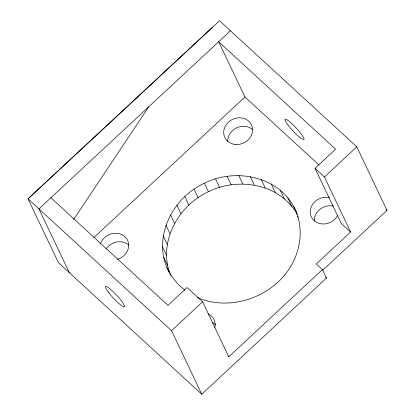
<?xml version="1.0" encoding="UTF-8"?>
<svg xmlns="http://www.w3.org/2000/svg" width="415" height="415" viewBox="0 0 415 415"><rect width="100%" height="100%" fill="white"/><g stroke="black" fill="none" stroke-linecap="round" stroke-linejoin="round"><path stroke-width="0.62" d="M169.268 272.463C151.195 239.574 171.909 197.675 204.429 183.243C236.623 166.892 282.662 177.086 296.616 212.802M170.881 275.861C157.171 243.372 177.833 205.632 208.46 191.735C238.293 176.691 280.395 183.887 297.342 214.55M73.59 219.545L148.674 106.868L230.455 30.798L356.801 146.811L386.988 210.384L322.735 270.248M212.682 27.131L28.013 198.842L219.53 20.75L230.455 30.798M318.87 164.874L244.99 97.027L218.669 41.791L335.611 149.187L315.063 168.334L324.447 176.956L350.602 232.032L316.339 263.956L322.439 269.558L326.47 278.05L201.752 394.25L69.305 272.634L38.937 208.89L148.674 106.868M324.447 176.956L356.801 146.811M201.752 394.25L171.566 330.677L202.603 301.762L187.113 287.543L168.013 305.336L50.988 197.856M227.814 355.982L228.753 356.843L322.439 269.558M93.806 237.593L244.99 97.027M197.582 297.591C226.242 309.938 261.253 300.538 282.112 277.951C299.677 259.251 306.229 229.713 293.659 206.577M184.929 290.152L178.616 284.872L171.877 276.655L166.851 267.364M386.033 209.513L386.988 210.384M350.602 232.032L341.213 223.41L315.063 168.334M325.531 277.189L326.47 278.05M171.566 330.677L28.184 198.998M69.305 272.634L58.385 262.586L28.013 198.842M297.773 216.303L298.307 217.434M287.756 197.789L291.787 206.286M280.229 190.2L284.259 198.697M271.296 184.027L275.332 192.519M261.217 179.446L265.252 187.938M250.281 176.583L254.317 185.08M238.801 175.529L242.837 184.027M227.109 176.313L231.145 184.805M215.541 178.907L219.577 187.404M204.429 183.243L208.46 191.735M194.09 189.193L198.126 197.685M184.825 196.58L188.861 205.077M176.904 205.202L180.935 213.699M170.544 214.809L174.58 223.301M202.603 301.762L228.753 356.843M165.943 225.122L169.974 233.614M163.22 235.839L167.25 244.331M162.457 246.66L166.488 255.152M163.676 257.269L167.712 265.766M337.509 215.598A14.753 13.047 -25.4 0 1 318.601 223.234A14.753 13.047 -25.4 0 1 311.302 206.722A14.753 13.047 -25.4 0 1 329.577 197.654M314.264 220.998A14.753 13.047 -25.4 0 1 333.608 206.151M208.024 313.906A14.753 13.047 -25.4 0 1 214.98 327.165M212.599 322.657A14.753 13.047 -25.4 0 1 215.478 324.649M100.451 243.849A14.753 13.047 -25.4 0 1 124.874 236.649A14.753 13.047 -25.4 0 1 117.414 259.323M106.069 249.047A14.753 13.047 -25.4 0 1 128.904 245.141M227.747 141.463A14.753 13.047 -25.4 0 1 236.7 127.815A14.753 13.047 -25.4 0 1 252.875 129.755M235.596 144.493A14.753 13.047 -25.4 0 0 251.755 125.455A14.753 13.047 -25.4 0 0 227.114 123.535A14.753 13.047 -25.4 0 0 235.596 144.493M108.434 292.264A13.83 2.174 47 0 0 124.282 306.82A13.83 2.174 47 0 0 112.211 290.806A13.83 2.174 47 0 0 108.434 292.264M287.963 124.998A13.83 2.174 47 0 0 303.816 139.554A13.83 2.174 47 0 0 291.74 123.54A13.83 2.174 47 0 0 287.963 124.998"/></g></svg>
